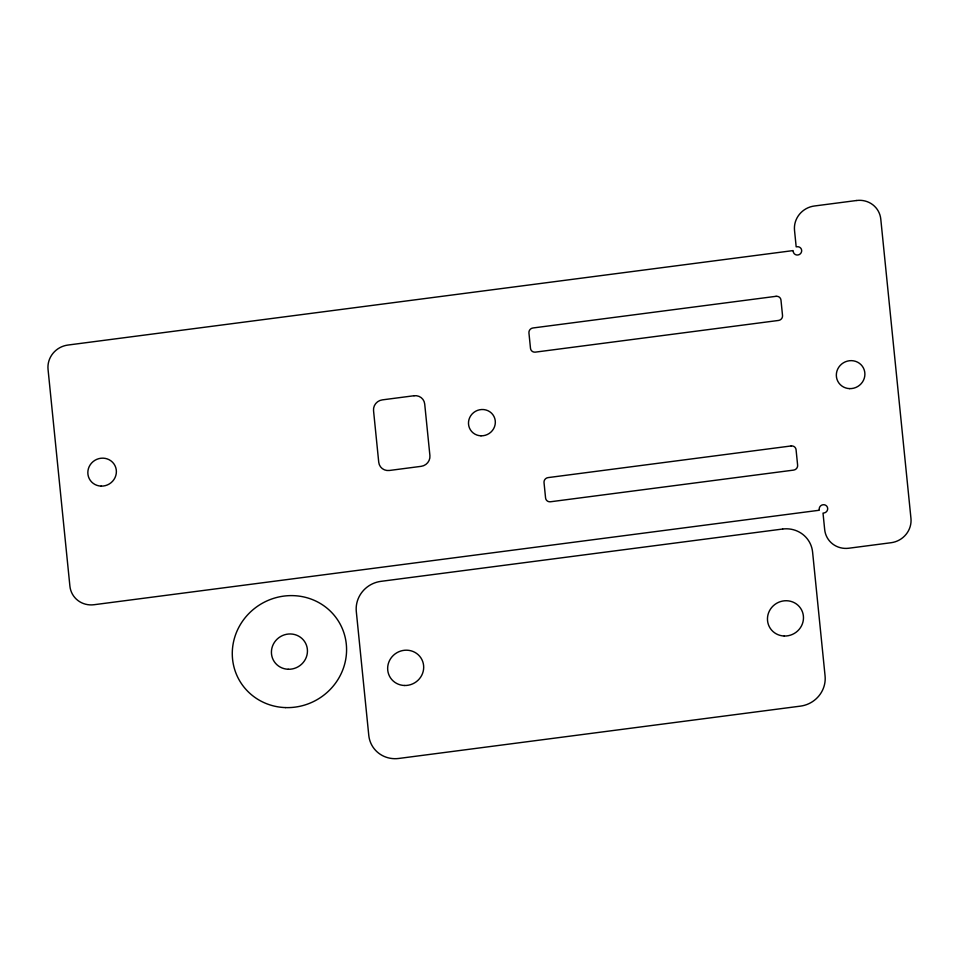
<?xml version="1.0" encoding="UTF-8"?>
<svg xmlns="http://www.w3.org/2000/svg" width="959" height="959" viewBox="0 0 959 959"><rect width="100%" height="100%" fill="white"/><g stroke="black" fill="none" stroke-linecap="round" stroke-linejoin="round"><path stroke-width="1.44" d="M856.627 200.503L814.335 206.005A22.309 21.434 -29.9 0 0 794.52 230.34L796.174 246.847L797.025 246.739A4.292 4.124 -29.9 0 1 801.664 250.311A4.292 4.124 -29.9 0 1 797.852 254.998A4.292 4.124 -29.9 0 1 793.213 251.414L793.129 250.587L67.873 345.06A22.309 21.434 -29.9 0 0 48.046 369.395L69.899 586.117A22.309 21.434 -29.9 0 0 94.054 604.721L819.298 510.248L819.214 509.421A4.292 4.124 -29.9 0 1 823.026 504.746A4.292 4.124 -29.9 0 1 827.677 508.318A4.292 4.124 -29.9 0 1 823.865 512.993L823.014 513.113L824.68 529.62A22.309 21.434 -29.9 0 0 848.835 548.224L891.127 542.71A22.309 21.434 -29.9 0 0 910.954 518.387L880.782 219.096A22.309 21.434 -29.9 0 0 856.627 200.503M776.095 296.307L532.94 327.978A4.507 4.327 -29.9 0 0 528.936 332.893L530.495 348.369A4.507 4.327 -29.9 0 0 535.374 352.133L778.528 320.45A4.507 4.327 -29.9 0 0 782.532 315.547L780.974 300.059A4.507 4.327 -29.9 0 0 776.095 296.307M414.024 395.743L382.305 399.879A9.866 9.482 -29.9 0 0 373.542 410.644L378.733 462.238A9.866 9.482 -29.9 0 0 389.426 470.473L421.133 466.338A9.866 9.482 -29.9 0 0 429.908 455.573L424.705 403.979A9.866 9.482 -29.9 0 0 414.024 395.743M791.187 445.947L548.021 477.618A4.507 4.327 -29.9 0 0 544.017 482.533L545.575 498.009A4.507 4.327 -29.9 0 0 550.454 501.773L793.62 470.102A4.507 4.327 -29.9 0 0 797.624 465.187L796.066 449.699A4.507 4.327 -29.9 0 0 791.187 445.947M782.64 529.032L380.891 581.358A27.679 26.588 -29.9 0 0 356.304 611.542L368.783 735.385A27.679 26.588 -29.9 0 0 398.74 758.461L800.489 706.124A27.679 26.588 -29.9 0 0 825.076 675.951L812.597 552.108A27.679 26.588 -29.9 0 0 782.64 529.032M480.986 435.818A13.558 13.03 -29.9 0 0 493.969 416.47A13.558 13.03 -29.9 0 0 470.761 415.703A13.558 13.03 -29.9 0 0 480.986 435.818M101.127 486.117A14.421 13.846 -29.9 0 0 114.936 465.559A14.421 13.846 -29.9 0 0 90.266 464.731A14.421 13.846 -29.9 0 0 101.127 486.117M849.638 388.623A14.421 13.846 -29.9 0 0 863.448 368.052A14.421 13.846 -29.9 0 0 838.765 367.237A14.421 13.846 -29.9 0 0 849.638 388.623M404.446 685.493A18.197 17.478 -29.9 0 0 421.864 659.54A18.197 17.478 -29.9 0 0 390.721 658.497A18.197 17.478 -29.9 0 0 404.446 685.493M288.203 669.262A18.197 17.478 -29.9 0 0 305.621 643.309A18.197 17.478 -29.9 0 0 274.478 642.278A18.197 17.478 -29.9 0 0 288.203 669.262M784.234 636.021A18.197 17.478 -29.9 0 0 801.652 610.068A18.197 17.478 -29.9 0 0 770.521 609.037A18.197 17.478 -29.9 0 0 784.234 636.021M285.518 707.598A57.708 55.442 -29.9 0 0 340.769 625.28A57.708 55.442 -29.9 0 0 242.004 621.983A57.708 55.442 -29.9 0 0 285.518 707.598"/></g></svg>
